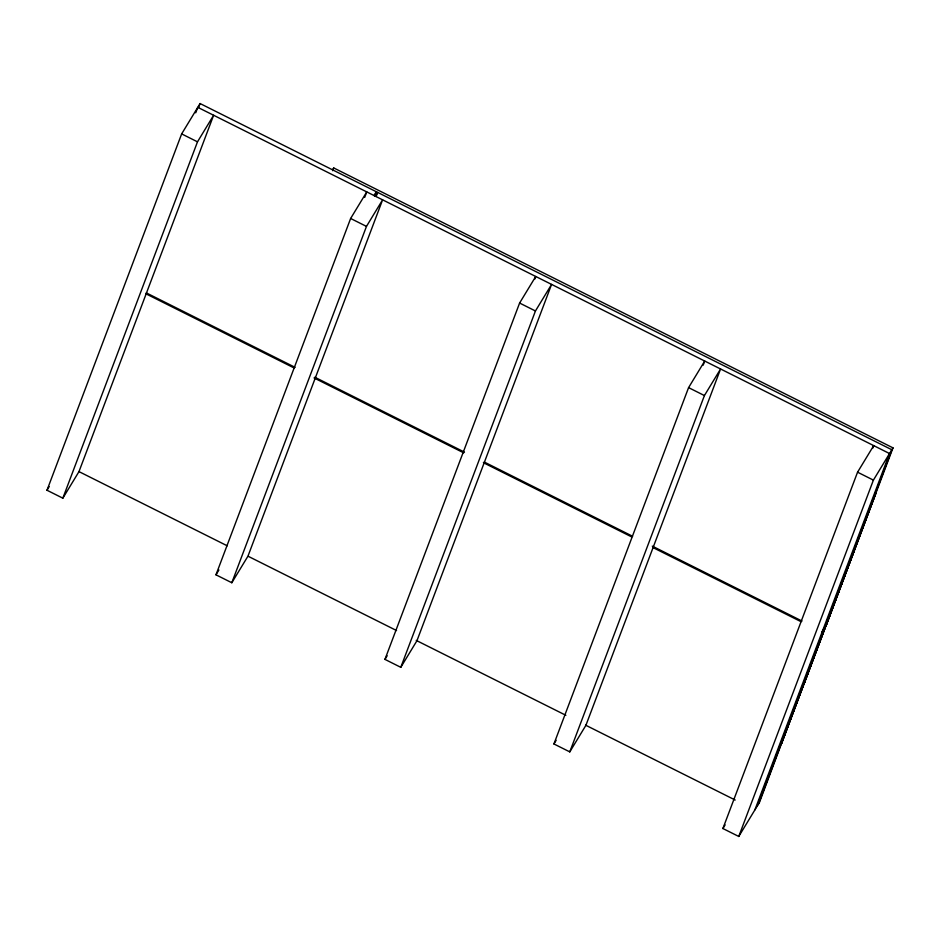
<?xml version="1.0" encoding="UTF-8"?>
<svg xmlns="http://www.w3.org/2000/svg" width="940" height="940" viewBox="0 0 940 940"><rect width="100%" height="100%" fill="white"/><g stroke="black" fill="none" stroke-linecap="round" stroke-linejoin="round"><path stroke-width="1.41" d="M831.289 611.176L781.434 743.752L853.732 551.792L803.876 684.355M808.846 670.573L759.508 802.302L738.758 836.459L722.907 828.528L857.562 472.186L873.695 445.619L872.661 448.368M62.839 498.177L197.494 141.834L213.627 115.267L78.984 471.61L62.839 498.177L47 490.245L181.655 133.903L200.091 103.541L891.849 449.755L757.193 806.097M195.72 112.823L197.788 107.336L889.545 453.55L754.891 809.892M198.54 107.642L200.091 103.541M332.69 170.692L333.724 167.943L893 447.863L758.345 804.205M231.816 582.741L366.471 226.399L382.603 199.832L247.96 556.174L231.816 582.741L215.977 574.81L350.632 218.48L366.764 191.913L364.697 197.388M374.778 195.849L376.329 191.748L374.026 195.543M376.106 196.507L377.657 192.406L375.342 196.201M400.793 667.318L535.447 310.976L551.58 284.409L416.937 640.751L400.793 667.318L384.954 659.386L519.609 303.044L535.741 276.478L534.707 279.215M569.781 751.883L704.424 395.552L720.569 368.985L585.914 725.316L569.781 751.883L553.93 743.963L688.585 387.621L704.718 361.054L703.167 365.166M738.758 836.459L873.401 480.117L893 447.863M47 490.245L49.197 486.615M332.572 169.846L333.724 167.943M215.977 574.81L218.914 569.981M384.954 659.386L387.163 655.768M553.93 743.963L556.139 740.332M822.394 631.257L824.697 627.462M822.042 632.185L824.345 628.39M722.907 828.528L725.116 824.909M181.655 133.903L197.494 141.834M350.632 218.48L366.471 226.399M519.609 303.044L535.447 310.976M688.585 387.621L704.424 395.552M857.562 472.186L873.401 480.117M146.299 292.88L295.125 367.364M314.759 377.198L464.478 452.128M484.182 461.987L632.585 536.258M652.278 546.116L801.996 621.046M146.041 293.856L294.361 368.092M314.054 377.939L463.69 452.833M483.383 462.691L631.715 536.928M652.712 547.444L801.045 621.681M78.889 471.563L227.221 545.799M248.219 556.304L396.551 630.54M416.232 640.399L565.868 715.293M585.561 725.139L735.198 800.034M876.174 492.407L826.319 624.971L876.174 492.407"/></g></svg>
